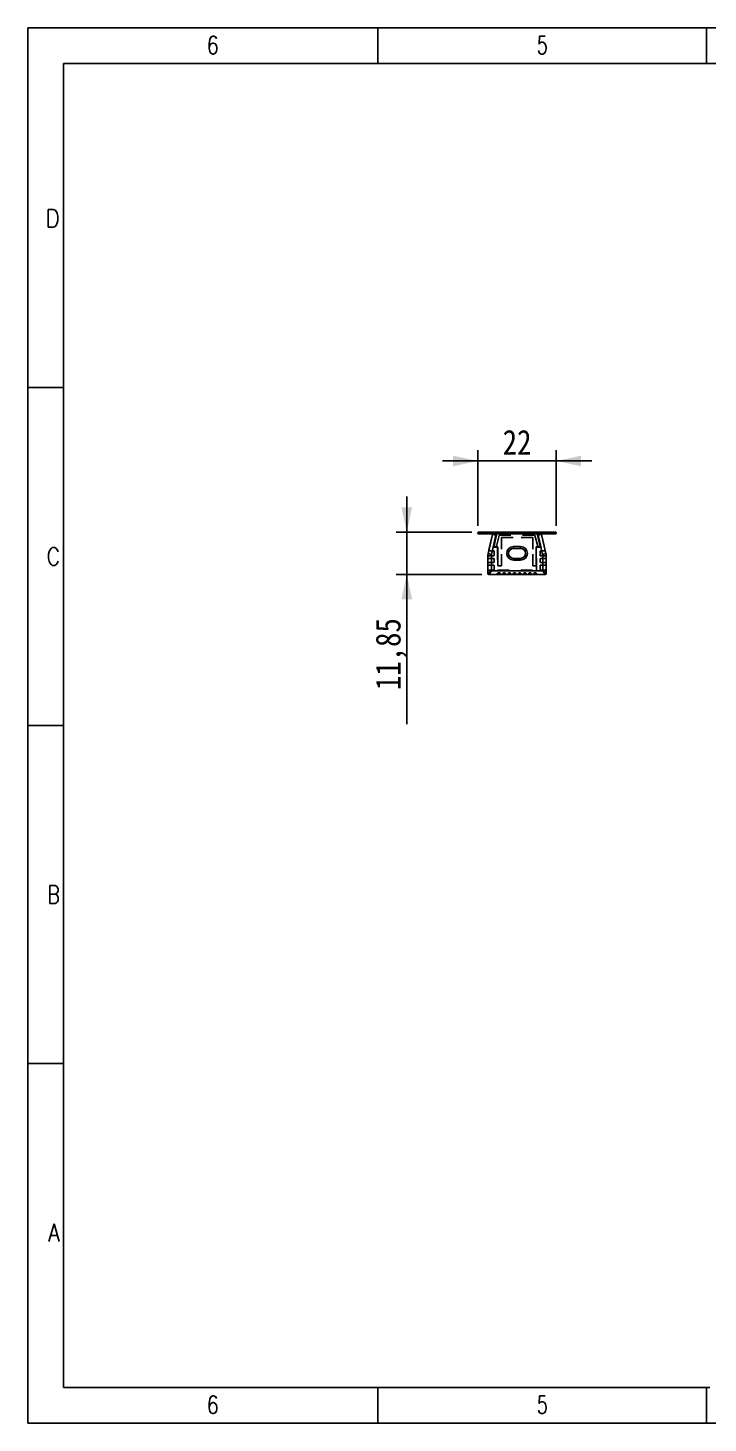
# Model space of a CAD drawing. Extents: x 14 to 580, y 14 to 406.
# Drawn here: x 14 to 205.1, y 14 to 406 of the extents above; entities that cross this region are included whole.
import ezdxf
from ezdxf.enums import TextEntityAlignment as Align

# ---------------------------------------------------------------- set-up
doc = ezdxf.new("R2010")
doc.units = 0
doc.header["$LTSCALE"] = 32.67
doc.linetypes.add('HIDDEN', pattern=[0.2, 0.1, -0.1])
doc.layers.get('0').update_dxf_attribs({"linetype": 'CONTINUOUS'})
for name, color, linetype in [('AP003-BASE2', 7, 'CONTINUOUS'), ('AP003-BASE3', 7, 'CONTINUOUS'), ('AP003-DIFFUSE3', 7, 'CONTINUOUS'), ('AP003-ENDCAP-13', 7, 'CONTINUOUS'), ('AP003-ENDCAP-22', 7, 'CONTINUOUS'), ('AP003-ENDCAP-23', 7, 'CONTINUOUS'), ('AP0034', 7, 'CONTINUOUS'), ('AP0039', 7, 'CONTINUOUS')]:
    doc.layers.add(name, color=color, linetype=linetype)
doc.styles.get("Standard").update_dxf_attribs({"font": 'SIMHEI.SHX', "width": 0.85})
doc.styles.add('TEXTSTYLE_2', font='TXT.TTF')
doc.dimstyles.get("Standard").update_dxf_attribs({"dimtxt": 2.5, "dimasz": 2.5, "dimexe": 1.25, "dimexo": 0.625, "dimtad": 1, "dimcen": 2.5, "dimazin": 3, "dimtfac": 1, "dimtmove": 0, "dimatfit": 3})

# ---------------------------------------------------------------- blocks, each defined once
blk = doc.blocks.new('_FILLED')
at = {"color": 0, "linetype": 'BYBLOCK'}
blk.add_solid([(0, 0), (-1, 0.214), (-1, -0.214)], dxfattribs=at)
blk = doc.blocks.new('*D0')
at = {"layer": 'AP0034', "color": 3}
for p, q in [((140.46, 266.07), (140.46, 287.32)), ((162.46, 266.07), (162.46, 287.32)), ((140.46, 284.32), (130.46, 284.32)), ((130.46, 284.32), (151.46, 284.32)), ((172.46, 284.32), (151.46, 284.32)), ((162.46, 284.32), (172.46, 284.32))]:
    blk.add_line(p, q, dxfattribs=at)
at = {"layer": 'AP0034', "color": 3, "xscale": 7, "yscale": 7, "zscale": 7}
blk.add_blockref('_FILLED', (140.46, 284.32), dxfattribs=at)
at = {"layer": 'AP0034', "color": 3, "xscale": 7, "yscale": 7, "zscale": 7, "rotation": 180}
blk.add_blockref('_FILLED', (162.46, 284.32), dxfattribs=at)
at = {"layer": 'AP0034', "color": 3, "width": 0.85}
blk.add_text('22', height=7, dxfattribs=at).set_placement((151.46, 286.07), align=Align.CENTER)
blk = doc.blocks.new('*D1')
at = {"layer": 'AP0034', "color": 3}
for p, q in [((120.46, 264.32), (120.46, 274.32)), ((120.46, 274.32), (120.46, 258.39)), ((138.71, 264.32), (117.46, 264.32)), ((120.46, 210.42), (120.46, 258.39)), ((141.56, 252.47), (117.46, 252.47)), ((120.46, 252.47), (120.46, 210.42))]:
    blk.add_line(p, q, dxfattribs=at)
at = {"layer": 'AP0034', "color": 3, "xscale": 7, "yscale": 7, "zscale": 7}
for p, rotation in [((120.46, 264.32), 270), ((120.46, 252.47), 90)]:
    blk.add_blockref('_FILLED', p, dxfattribs=dict(at, rotation=rotation))
at = {"layer": 'AP0034', "color": 3, "width": 0.85}
blk.add_text('11,85', height=7, rotation=90, dxfattribs=at).set_placement((118.71, 240.17), align=Align.RIGHT)

msp = doc.modelspace()

# ---------------------------------------------------------------- linework, layer by layer
at = {"layer": 'AP003-BASE2', "color": 7}
for centre, radius, start, end in [((144.46, 263.716), 0.1, 347.19573, 90), ((158.457, 263.716), 0.1, 90, 192.80427), ((143.559, 252.766), 0.3, 180, 207.02197), ((143.559, 252.766), 0.3, 214.94328, 235.05651), ((143.559, 252.766), 0.3, 242.97786, 270), ((159.359, 252.766), 0.3, 270, 297.02197), ((159.359, 252.766), 0.3, 304.94328, 325.05651), ((159.359, 252.766), 0.3, 332.97786, 360)]:
    msp.add_arc(centre, radius, start, end, dxfattribs=at)
at = {"layer": 'AP003-BASE3', "color": 8, "linetype": 'HIDDEN'}
for p, q in [((140.709, 264.316), (145.599, 264.316)), ((144.46, 263.816), (140.709, 263.816)), ((143.562, 259.31), (144.558, 263.694)), ((145.697, 264.194), (144.787, 260.188)), ((158.131, 260.188), (157.221, 264.194)), ((157.318, 264.316), (162.209, 264.316)), ((158.36, 263.694), (159.356, 259.31)), ((162.209, 263.816), (158.457, 263.816)), ((144.809, 259.066), (143.757, 259.066)), ((144.884, 260.066), (145.759, 260.066)), ((145.009, 257.866), (145.009, 258.866)), ((145.959, 259.866), (145.959, 253.666)), ((156.959, 253.666), (156.959, 259.866)), ((157.159, 260.066), (158.033, 260.066)), ((157.909, 258.866), (157.909, 257.866)), ((159.161, 259.066), (158.109, 259.066)), ((143.259, 257.116), (143.259, 257.466)), ((143.259, 255.266), (143.259, 255.616)), ((143.459, 257.666), (144.809, 257.666)), ((144.809, 256.916), (143.459, 256.916)), ((143.459, 255.816), (144.809, 255.816)), ((144.809, 255.066), (143.459, 255.066)), ((145.009, 256.016), (145.009, 256.716)), ((145.009, 253.866), (145.009, 254.866)), ((157.909, 256.716), (157.909, 256.016)), ((157.909, 254.866), (157.909, 253.866)), ((158.109, 257.666), (159.459, 257.666)), ((159.459, 256.916), (158.109, 256.916)), ((158.109, 255.816), (159.459, 255.816)), ((159.459, 255.066), (158.109, 255.066)), ((159.659, 257.466), (159.659, 257.116)), ((159.659, 255.616), (159.659, 255.266)), ((143.259, 252.766), (143.259, 253.466)), ((143.459, 253.666), (144.809, 253.666)), ((145.635, 252.466), (143.559, 252.466)), ((146.071, 252.778), (145.847, 252.554)), ((145.959, 253.666), (156.959, 253.666)), ((146.493, 252.866), (146.283, 252.866)), ((146.753, 252.616), (146.667, 252.766)), ((147.205, 252.466), (147.013, 252.466)), ((147.551, 252.766), (147.464, 252.616)), ((147.943, 252.866), (147.724, 252.866)), ((148.203, 252.616), (148.117, 252.766)), ((148.655, 252.466), (148.463, 252.466)), ((149.001, 252.766), (148.914, 252.616)), ((149.393, 252.866), (149.174, 252.866)), ((149.653, 252.616), (149.567, 252.766)), ((150.105, 252.466), (149.913, 252.466)), ((150.451, 252.766), (150.364, 252.616)), ((150.843, 252.866), (150.624, 252.866)), ((151.103, 252.616), (151.017, 252.766)), ((151.555, 252.466), (151.363, 252.466)), ((151.901, 252.766), (151.814, 252.616)), ((152.293, 252.866), (152.074, 252.866)), ((152.553, 252.616), (152.467, 252.766)), ((153.005, 252.466), (152.813, 252.466)), ((153.351, 252.766), (153.264, 252.616)), ((153.743, 252.866), (153.524, 252.866)), ((154.003, 252.616), (153.917, 252.766)), ((154.455, 252.466), (154.263, 252.466)), ((154.801, 252.766), (154.714, 252.616)), ((155.193, 252.866), (154.974, 252.866)), ((155.453, 252.616), (155.367, 252.766)), ((155.905, 252.466), (155.713, 252.466)), ((156.251, 252.766), (156.164, 252.616)), ((156.635, 252.866), (156.424, 252.866)), ((157.071, 252.554), (156.847, 252.778)), ((159.359, 252.466), (157.283, 252.466)), ((158.109, 253.666), (159.459, 253.666)), ((159.659, 253.466), (159.659, 252.766))]:
    msp.add_line(p, q, dxfattribs=at)
for centre, radius, start, end in [((140.709, 264.066), 0.25, 90, 270), ((145.599, 264.216), 0.1, 347.19573, 90), ((157.318, 264.216), 0.1, 90, 192.80427), ((162.209, 264.066), 0.25, 270, 90), ((143.757, 259.266), 0.2, 167.19573, 270), ((144.884, 260.166), 0.1, 167.19573, 270), ((144.809, 258.866), 0.2, 0, 90), ((145.759, 259.866), 0.2, 0, 90), ((157.159, 259.866), 0.2, 90, 180), ((158.109, 258.866), 0.2, 90, 180), ((158.033, 260.166), 0.1, 270, 12.80427), ((159.161, 259.266), 0.2, 270, 12.80427), ((143.459, 257.466), 0.2, 90, 180), ((143.459, 257.116), 0.2, 180, 270), ((143.459, 255.616), 0.2, 90, 180), ((143.459, 255.266), 0.2, 180, 270), ((144.809, 257.866), 0.2, 270, 360), ((144.809, 256.716), 0.2, 0, 90), ((144.809, 256.016), 0.2, 270, 360), ((144.809, 254.866), 0.2, 0, 90), ((158.109, 257.866), 0.2, 180, 270), ((158.109, 256.716), 0.2, 90, 180), ((158.109, 256.016), 0.2, 180, 270), ((158.109, 254.866), 0.2, 90, 180), ((159.459, 257.466), 0.2, 0, 90), ((159.459, 257.116), 0.2, 270, 360), ((159.459, 255.616), 0.2, 0, 90), ((159.459, 255.266), 0.2, 270, 360), ((143.459, 253.466), 0.2, 90, 180), ((143.559, 252.766), 0.3, 207.02197, 214.94328), ((143.559, 252.766), 0.3, 235.05651, 242.97786), ((144.809, 253.866), 0.2, 270, 360), ((145.635, 252.766), 0.3, 270, 315), ((146.283, 252.566), 0.3, 90, 135), ((146.493, 252.666), 0.2, 30, 90), ((147.013, 252.766), 0.3, 210, 270), ((147.205, 252.766), 0.3, 270, 330), ((147.724, 252.666), 0.2, 90, 150), ((147.943, 252.666), 0.2, 30, 90), ((148.463, 252.766), 0.3, 210, 270), ((148.655, 252.766), 0.3, 270, 330), ((149.174, 252.666), 0.2, 90, 150), ((149.393, 252.666), 0.2, 30, 90), ((149.913, 252.766), 0.3, 210, 270), ((150.105, 252.766), 0.3, 270, 330), ((150.624, 252.666), 0.2, 90, 150), ((150.843, 252.666), 0.2, 30, 90), ((151.363, 252.766), 0.3, 210, 270), ((151.555, 252.766), 0.3, 270, 330), ((152.074, 252.666), 0.2, 90, 150), ((152.293, 252.666), 0.2, 30, 90), ((152.813, 252.766), 0.3, 210, 270), ((153.005, 252.766), 0.3, 270, 330), ((153.524, 252.666), 0.2, 90, 150), ((153.743, 252.666), 0.2, 30, 90), ((154.263, 252.766), 0.3, 210, 270), ((154.455, 252.766), 0.3, 270, 330), ((154.974, 252.666), 0.2, 90, 150), ((155.193, 252.666), 0.2, 30, 90), ((155.713, 252.766), 0.3, 210, 270), ((155.905, 252.766), 0.3, 270, 330), ((156.424, 252.666), 0.2, 90, 150), ((156.635, 252.566), 0.3, 45, 90), ((157.283, 252.766), 0.3, 225, 270), ((158.109, 253.866), 0.2, 180, 270), ((159.459, 253.466), 0.2, 0, 90), ((159.359, 252.766), 0.3, 297.02197, 304.94328), ((159.359, 252.766), 0.3, 325.05651, 332.97786)]:
    msp.add_arc(centre, radius, start, end, dxfattribs=at)
at = {"layer": 'AP003-DIFFUSE3', "color": 8, "linetype": 'HIDDEN'}
for p, q in [((144.98, 260.438), (145.773, 263.927)), ((146.451, 263.367), (145.658, 260.39)), ((146.26, 264.316), (156.657, 264.316)), ((156.273, 263.516), (146.644, 263.516)), ((157.259, 260.39), (156.466, 263.367)), ((157.145, 263.927), (157.938, 260.438)), ((145.562, 260.316), (145.078, 260.316)), ((157.84, 260.316), (157.356, 260.316))]:
    msp.add_line(p, q, dxfattribs=at)
for centre, radius, start, end in [((146.26, 263.816), 0.5, 90, 167.19573), ((146.644, 263.316), 0.2, 90, 165.08863), ((156.273, 263.316), 0.2, 14.91137, 90), ((156.657, 263.816), 0.5, 12.80427, 90), ((145.078, 260.416), 0.1, 167.19573, 270), ((145.562, 260.416), 0.1, 270, 345.08863), ((157.356, 260.416), 0.1, 194.91137, 270), ((157.84, 260.416), 0.1, 270, 12.80427)]:
    msp.add_arc(centre, radius, start, end, dxfattribs=at)
at = {"layer": 'AP003-ENDCAP-13', "color": 8, "linetype": 'HIDDEN'}
for p, q in [((162.209, 264.316), (140.709, 264.316)), ((140.709, 264.316), (162.209, 264.316)), ((162.209, 263.816), (140.709, 263.816)), ((162.209, 263.816), (140.709, 263.816)), ((143.333, 258.306), (144.558, 263.694)), ((144.309, 258.085), (145.533, 263.472)), ((145.533, 263.472), (144.558, 263.694)), ((145.739, 263.927), (144.884, 260.166)), ((147.059, 254.866), (147.059, 262.816)), ((147.059, 262.816), (155.859, 262.816)), ((155.859, 262.816), (155.859, 254.866)), ((158.033, 260.166), (157.179, 263.927)), ((157.385, 263.472), (158.36, 263.694)), ((157.385, 263.472), (158.609, 258.085)), ((158.36, 263.694), (159.584, 258.306)), ((144.884, 260.166), (146.059, 260.166)), ((146.059, 260.166), (146.059, 254.866)), ((156.859, 260.166), (158.033, 260.166)), ((156.859, 254.866), (156.859, 260.166)), ((143.259, 252.766), (143.259, 257.642)), ((144.259, 257.642), (143.259, 257.642)), ((144.309, 258.085), (143.333, 258.306)), ((144.259, 253.466), (144.259, 257.642)), ((146.059, 254.866), (147.059, 254.866)), ((155.859, 254.866), (156.859, 254.866)), ((158.609, 258.085), (159.584, 258.306)), ((158.659, 257.642), (159.659, 257.642)), ((158.659, 257.642), (158.659, 253.466)), ((159.659, 257.642), (159.659, 252.766)), ((143.259, 252.766), (144.259, 253.466)), ((144.259, 253.466), (143.559, 252.466)), ((159.359, 252.466), (143.559, 252.466)), ((158.659, 253.466), (144.259, 253.466)), ((158.659, 253.466), (159.659, 252.766)), ((159.359, 252.466), (158.659, 253.466))]:
    msp.add_line(p, q, dxfattribs=at)
for centre, radius, start, end in [((140.709, 264.066), 0.25, 90, 270), ((140.709, 264.066), 0.25, 90, 270), ((144.46, 263.716), 0.1, 347.19573, 90), ((144.46, 263.716), 1.1, 347.19573, 5.21591), ((146.226, 263.816), 0.5, 90, 167.19573), ((156.691, 263.816), 0.5, 12.80427, 90), ((158.457, 263.716), 1.1, 174.78409, 192.80427), ((158.457, 263.716), 0.1, 90, 192.80427), ((162.209, 264.066), 0.25, 270, 90), ((162.209, 264.066), 0.25, 270, 90), ((146.259, 257.642), 3, 167.19573, 180), ((146.259, 257.642), 2, 167.19573, 180), ((156.659, 257.642), 2, 0, 12.80427), ((156.659, 257.642), 3, 0, 12.80427), ((143.559, 252.766), 0.3, 180, 270), ((159.359, 252.766), 0.3, 270, 360)]:
    msp.add_arc(centre, radius, start, end, dxfattribs=at)
at = {"layer": 'AP003-ENDCAP-22', "color": 7}
for p, q in [((140.709, 264.316), (162.209, 264.316)), ((140.709, 263.816), (162.209, 263.816)), ((144.558, 263.694), (143.333, 258.306)), ((145.533, 263.472), (144.309, 258.085)), ((145.533, 263.472), (144.558, 263.694)), ((157.385, 263.472), (158.36, 263.694)), ((158.609, 258.085), (157.385, 263.472)), ((159.584, 258.306), (158.36, 263.694)), ((150.459, 259.766), (150.459, 260.266)), ((152.459, 260.266), (150.459, 260.266)), ((152.459, 259.766), (150.459, 259.766)), ((152.459, 259.766), (152.459, 260.266)), ((143.259, 257.642), (143.259, 252.766)), ((144.259, 257.642), (143.259, 257.642)), ((144.309, 258.085), (143.333, 258.306)), ((144.259, 257.642), (144.259, 253.466)), ((150.459, 256.966), (150.459, 256.466)), ((150.459, 256.966), (152.459, 256.966)), ((150.459, 256.466), (152.459, 256.466)), ((152.459, 256.966), (152.459, 256.466)), ((158.609, 258.085), (159.584, 258.306)), ((158.659, 257.642), (159.659, 257.642)), ((158.659, 253.466), (158.659, 257.642)), ((159.659, 252.766), (159.659, 257.642)), ((144.259, 253.466), (143.259, 252.766)), ((143.559, 252.466), (144.259, 253.466)), ((143.559, 252.466), (159.359, 252.466)), ((144.259, 253.466), (158.659, 253.466)), ((159.659, 252.766), (158.659, 253.466)), ((158.659, 253.466), (159.359, 252.466))]:
    msp.add_line(p, q, dxfattribs=at)
for centre, radius, start, end in [((140.709, 264.066), 0.25, 90, 270), ((144.46, 263.716), 0.1, 347.19573, 90), ((144.46, 263.716), 1.1, 347.19573, 5.21591), ((158.457, 263.716), 1.1, 174.78409, 192.80427), ((158.457, 263.716), 0.1, 90, 192.80427), ((162.209, 264.066), 0.25, 270, 90), ((150.459, 258.366), 1.9, 90, 270), ((150.459, 258.366), 1.4, 90, 270), ((152.459, 258.366), 1.9, 270, 90), ((152.459, 258.366), 1.4, 270, 90), ((146.259, 257.642), 3, 167.19573, 180), ((146.259, 257.642), 2, 167.19573, 180), ((156.659, 257.642), 2, 0, 12.80427), ((156.659, 257.642), 3, 0, 12.80427), ((143.559, 252.766), 0.3, 180, 270), ((159.359, 252.766), 0.3, 270, 360)]:
    msp.add_arc(centre, radius, start, end, dxfattribs=at)
at = {"layer": 'AP003-ENDCAP-23', "color": 8, "linetype": 'HIDDEN'}
for p, q in [((144.884, 260.166), (145.739, 263.927)), ((147.059, 262.816), (147.059, 254.866)), ((155.859, 262.816), (147.059, 262.816)), ((155.859, 254.866), (155.859, 262.816)), ((157.179, 263.927), (158.033, 260.166)), ((146.059, 260.166), (144.884, 260.166)), ((146.059, 254.866), (146.059, 260.166)), ((158.033, 260.166), (156.859, 260.166)), ((156.859, 260.166), (156.859, 254.866)), ((147.059, 254.866), (146.059, 254.866)), ((156.859, 254.866), (155.859, 254.866))]:
    msp.add_line(p, q, dxfattribs=at)
for centre, start, end in [((146.226, 263.816), 90, 167.19573), ((156.691, 263.816), 12.80427, 90)]:
    msp.add_arc(centre, 0.5, start, end, dxfattribs=at)
at = {"layer": 'AP0039', "color": 7}
for p, q in [((14, 14), (14, 406)), ((14, 406), (580, 406)), ((112.333, 396), (112.333, 406)), ((204.667, 396), (204.667, 406)), ((24, 24), (24, 396)), ((24, 396), (570, 396)), ((24, 305), (14, 305)), ((24, 210), (14, 210)), ((24, 115), (14, 115)), ((24, 24), (205.6, 24)), ((112.333, 24), (112.333, 14)), ((204.667, 24), (204.667, 14)), ((14, 14), (580, 14))]:
    msp.add_line(p, q, dxfattribs=at)

# ---------------------------------------------------------------- texts
at = {"layer": 'AP0039', "color": 7, "style": 'TEXTSTYLE_2'}
for s, width, p in [('6', 0.785714, (67.634, 398.659)), ('D', 0.904762, (23, 350)), ('C', 0.833333, (23, 255)), ('B', 0.785714, (23, 160)), ('A', 0.857143, (23, 65)), ('6', 0.785714, (67.634, 16.659))]:
    msp.add_text(s, height=5, dxfattribs=dict(at, width=width)).set_placement(p, align=Align.RIGHT)
at = {"layer": 'AP0039', "color": 7, "style": 'TEXTSTYLE_2', "width": 0.714286}
for p in [(157.033, 398.659), (157.033, 16.659)]:
    msp.add_text('5', height=5, dxfattribs=at).set_placement(p)

# ---------------------------------------------------------------- dimensions: what is measured, and where the dimension line sits
at = {"layer": 'AP0034', "color": 3}
dim = msp.add_linear_dim(base=(162.459, 284.316), p1=(140.459, 266.066), p2=(162.459, 266.066), dimstyle='Standard', dxfattribs=at)
dim.commit()
dim.dimension.update_dxf_attribs({"geometry": '*D0', "text_midpoint": (145.509, 289.566), "dimtype": 128})
dim = msp.add_linear_dim(base=(120.459, 252.466), p1=(138.709, 264.316), p2=(141.559, 252.466), angle=270, dimstyle='Standard', dxfattribs=at)
dim.commit()
dim.dimension.update_dxf_attribs({"geometry": '*D1', "text_midpoint": (128.539, 198.694), "dimtype": 128})

doc.saveas('drawing.dxf')
